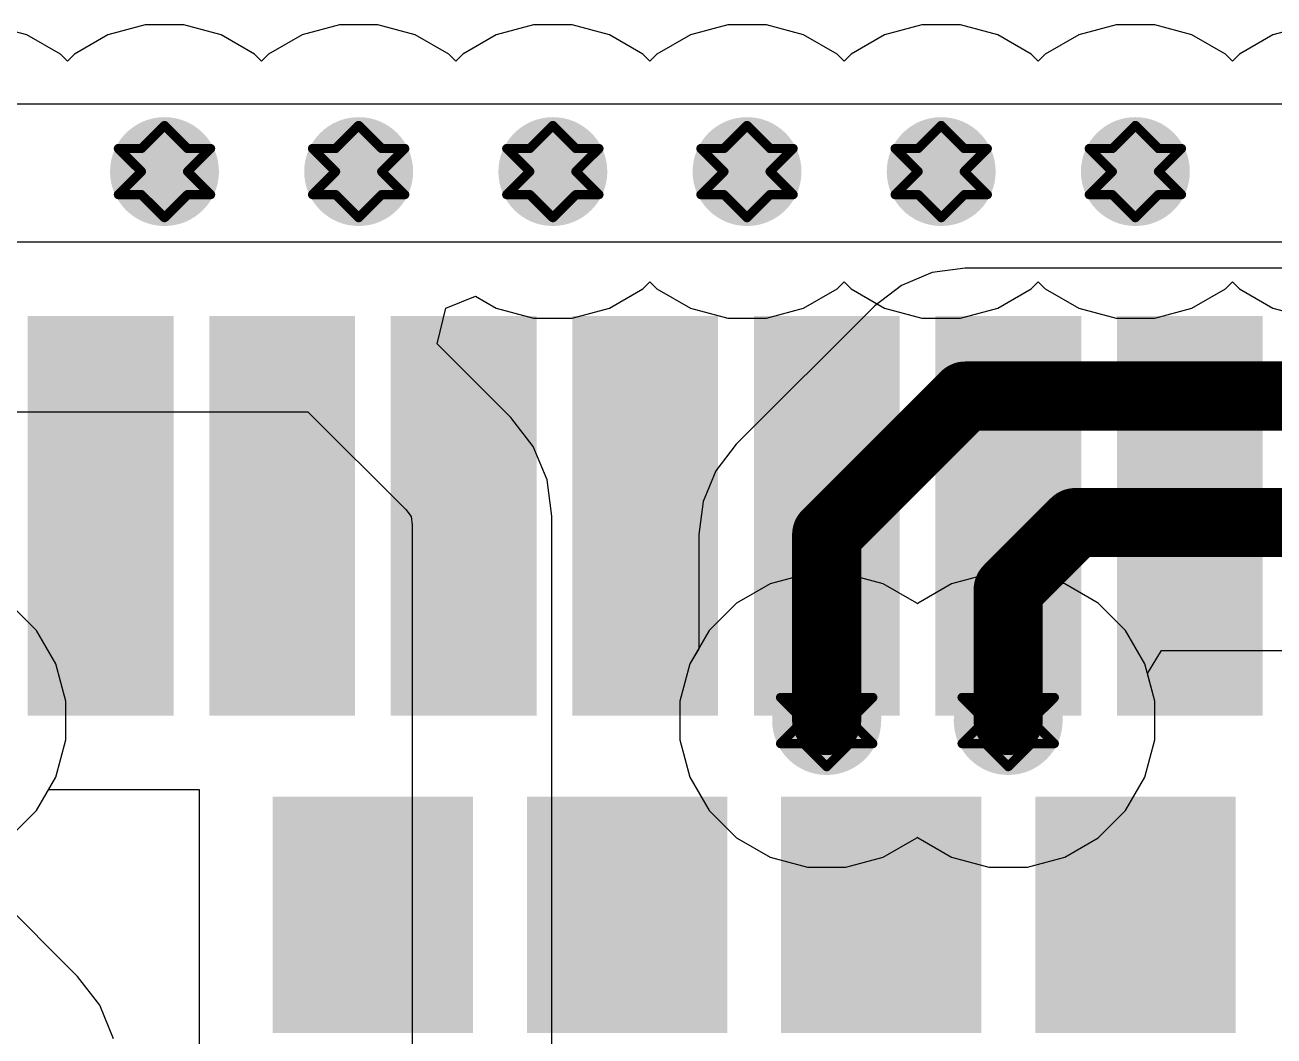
# Model space of a CAD drawing. Header units: inches. Extents: x -3 to 5437, y -3 to 5435.
# Drawn here: x 55.96 to 62.84, y 106.87 to 112.44 of the extents above; entities that cross this region are included whole.
import ezdxf

# ---------------------------------------------------------------- set-up
doc = ezdxf.new("R2010")
doc.units = ezdxf.units.IN
for name, color, linetype in [('Bottom Layer', 5, 'Continuous'), ('Drill Drawing', 1, 'Continuous'), ('GND', 16, 'Continuous'), ('PWR', 76, 'Continuous'), ('Top Layer', 1, 'Continuous'), ('Top Paste', 8, 'Continuous'), ('Top Solder', 216, 'Continuous'), ('Via Holes', 16, 'Continuous')]:
    doc.layers.add(name, color=color, linetype=linetype)

# ---------------------------------------------------------------- blocks, each defined once
blk = doc.blocks.new('A7672E__FASE__76')
at = {"layer": 'Top Layer'}
for points in [[(-11, 1.3), (-11, 0.7), (-13, 0.7), (-13, 1.3)], [(-10.35, 1.15), (-9.25, 1.15), (-9.25, 0.25), (-10.35, 0.25)], [(-11, 0.3), (-11, -0.3), (-13, -0.3), (-13, 0.3)], [(-10.35, -0.25), (-9.25, -0.25), (-9.25, -1.15), (-10.35, -1.15)], [(-11, -0.7), (-11, -1.3), (-13, -1.3), (-13, -0.7)], [(-10.35, -1.65), (-9.25, -1.65), (-9.25, -2.55), (-10.35, -2.55)], [(-11, -1.7), (-11, -2.3), (-13, -2.3), (-13, -1.7)], [(-11, -2.7), (-11, -3.3), (-13, -3.3), (-13, -2.7)], [(-10.35, -3.05), (-9.25, -3.05), (-9.25, -3.95), (-10.35, -3.95)], [(-11, -3.7), (-11, -4.3), (-13, -4.3), (-13, -3.7)], [(-11, -4.7), (-11, -5.3), (-13, -5.3), (-13, -4.7)]]:
    blk.add_hatch(color=1, dxfattribs=at).paths.add_polyline_path(points)
at = {"layer": 'Top Paste'}
for points in [[(-11, 1.3), (-11, 0.7), (-13, 0.7), (-13, 1.3)], [(-10.35, 1.15), (-9.25, 1.15), (-9.25, 0.25), (-10.35, 0.25)], [(-11, 0.3), (-11, -0.3), (-13, -0.3), (-13, 0.3)], [(-10.35, -0.25), (-9.25, -0.25), (-9.25, -1.15), (-10.35, -1.15)], [(-11, -0.7), (-11, -1.3), (-13, -1.3), (-13, -0.7)], [(-10.35, -1.65), (-9.25, -1.65), (-9.25, -2.55), (-10.35, -2.55)], [(-11, -1.7), (-11, -2.3), (-13, -2.3), (-13, -1.7)], [(-11, -2.7), (-11, -3.3), (-13, -3.3), (-13, -2.7)], [(-10.35, -3.05), (-9.25, -3.05), (-9.25, -3.95), (-10.35, -3.95)], [(-11, -3.7), (-11, -4.3), (-13, -4.3), (-13, -3.7)], [(-11, -4.7), (-11, -5.3), (-13, -5.3), (-13, -4.7)]]:
    blk.add_hatch(color=8, dxfattribs=at).paths.add_polyline_path(points)
at = {"layer": 'Top Solder'}
for points in [[(-10.8984, 1.4016), (-10.8984, 0.5984), (-13.1016, 0.5984), (-13.1016, 1.4016)], [(-10.4516, 1.2516), (-9.1484, 1.2516), (-9.1484, 0.1484), (-10.4516, 0.1484)], [(-10.8984, 0.4016), (-10.8984, -0.4016), (-13.1016, -0.4016), (-13.1016, 0.4016)], [(-10.4516, -0.1484), (-9.1484, -0.1484), (-9.1484, -1.2516), (-10.4516, -1.2516)], [(-10.8984, -0.5984), (-10.8984, -1.4016), (-13.1016, -1.4016), (-13.1016, -0.5984)], [(-10.4516, -1.5484), (-9.1484, -1.5484), (-9.1484, -2.6516), (-10.4516, -2.6516)], [(-10.8984, -1.5984), (-10.8984, -2.4016), (-13.1016, -2.4016), (-13.1016, -1.5984)], [(-10.8984, -2.5984), (-10.8984, -3.4016), (-13.1016, -3.4016), (-13.1016, -2.5984)], [(-10.4516, -2.9484), (-9.1484, -2.9484), (-9.1484, -4.0516), (-10.4516, -4.0516)], [(-10.8984, -3.5984), (-10.8984, -4.4016), (-13.1016, -4.4016), (-13.1016, -3.5984)], [(-10.8984, -4.5984), (-10.8984, -5.4016), (-13.1016, -5.4016), (-13.1016, -4.5984)]]:
    blk.add_hatch(color=216, dxfattribs=at).paths.add_polyline_path(points)

msp = doc.modelspace()

# ---------------------------------------------------------------- hatches: boundary and pattern name
at = {"layer": 'Bottom Layer'}
h = msp.add_hatch(color=5, dxfattribs=at)
edge = h.paths.add_edge_path()
edge.add_arc((56.7247, 111.6368), 0.3, 0, 360)
h = msp.add_hatch(color=5, dxfattribs=at)
edge = h.paths.add_edge_path()
edge.add_arc((57.7943, 111.6368), 0.3, 0, 360)
h = msp.add_hatch(color=5, dxfattribs=at)
edge = h.paths.add_edge_path()
edge.add_arc((58.864, 111.6368), 0.3, 0, 360)
h = msp.add_hatch(color=5, dxfattribs=at)
edge = h.paths.add_edge_path()
edge.add_arc((59.9337, 111.6368), 0.3, 0, 360)
h = msp.add_hatch(color=5, dxfattribs=at)
edge = h.paths.add_edge_path()
edge.add_arc((61.0034, 111.6368), 0.3, 0, 360)
h = msp.add_hatch(color=5, dxfattribs=at)
edge = h.paths.add_edge_path()
edge.add_arc((62.073, 111.6368), 0.3, 0, 360)
h = msp.add_hatch(color=5, dxfattribs=at)
edge = h.paths.add_edge_path()
edge.add_arc((60.3724, 108.6113), 0.3, 0, 360)
h = msp.add_hatch(color=5, dxfattribs=at)
edge = h.paths.add_edge_path()
edge.add_arc((61.3724, 108.6113), 0.3, 0, 360)
at = {"layer": 'GND'}
h = msp.add_hatch(color=16, dxfattribs=at)
edge = h.paths.add_edge_path()
edge.add_arc((56.7247, 111.6368), 0.3, 0, 360)
h = msp.add_hatch(color=16, dxfattribs=at)
edge = h.paths.add_edge_path()
edge.add_arc((57.7943, 111.6368), 0.3, 0, 360)
h = msp.add_hatch(color=16, dxfattribs=at)
edge = h.paths.add_edge_path()
edge.add_arc((58.864, 111.6368), 0.3, 0, 360)
h = msp.add_hatch(color=16, dxfattribs=at)
edge = h.paths.add_edge_path()
edge.add_arc((59.9337, 111.6368), 0.3, 0, 360)
h = msp.add_hatch(color=16, dxfattribs=at)
edge = h.paths.add_edge_path()
edge.add_arc((61.0034, 111.6368), 0.3, 0, 360)
h = msp.add_hatch(color=16, dxfattribs=at)
edge = h.paths.add_edge_path()
edge.add_arc((62.073, 111.6368), 0.3, 0, 360)
h = msp.add_hatch(color=16, dxfattribs=at)
edge = h.paths.add_edge_path()
edge.add_arc((60.3724, 108.6113), 0.3, 0, 360)
h = msp.add_hatch(color=16, dxfattribs=at)
edge = h.paths.add_edge_path()
edge.add_arc((61.3724, 108.6113), 0.3, 0, 360)
at = {"layer": 'PWR'}
h = msp.add_hatch(color=76, dxfattribs=at)
edge = h.paths.add_edge_path()
edge.add_arc((56.7247, 111.6368), 0.3, 0, 360)
h = msp.add_hatch(color=76, dxfattribs=at)
edge = h.paths.add_edge_path()
edge.add_arc((57.7943, 111.6368), 0.3, 0, 360)
h = msp.add_hatch(color=76, dxfattribs=at)
edge = h.paths.add_edge_path()
edge.add_arc((58.864, 111.6368), 0.3, 0, 360)
h = msp.add_hatch(color=76, dxfattribs=at)
edge = h.paths.add_edge_path()
edge.add_arc((59.9337, 111.6368), 0.3, 0, 360)
h = msp.add_hatch(color=76, dxfattribs=at)
edge = h.paths.add_edge_path()
edge.add_arc((61.0034, 111.6368), 0.3, 0, 360)
h = msp.add_hatch(color=76, dxfattribs=at)
edge = h.paths.add_edge_path()
edge.add_arc((62.073, 111.6368), 0.3, 0, 360)
h = msp.add_hatch(color=76, dxfattribs=at)
edge = h.paths.add_edge_path()
edge.add_arc((60.3724, 108.6113), 0.3, 0, 360)
h = msp.add_hatch(color=76, dxfattribs=at)
edge = h.paths.add_edge_path()
edge.add_arc((61.3724, 108.6113), 0.3, 0, 360)
at = {"layer": 'Top Layer'}
h = msp.add_hatch(color=1, dxfattribs=at)
edge = h.paths.add_edge_path()
edge.add_arc((56.7247, 111.6368), 0.3, 0, 360)
h = msp.add_hatch(color=1, dxfattribs=at)
edge = h.paths.add_edge_path()
edge.add_arc((57.7943, 111.6368), 0.3, 0, 360)
h = msp.add_hatch(color=1, dxfattribs=at)
edge = h.paths.add_edge_path()
edge.add_arc((58.864, 111.6368), 0.3, 0, 360)
h = msp.add_hatch(color=1, dxfattribs=at)
edge = h.paths.add_edge_path()
edge.add_arc((59.9337, 111.6368), 0.3, 0, 360)
h = msp.add_hatch(color=1, dxfattribs=at)
edge = h.paths.add_edge_path()
edge.add_arc((61.0034, 111.6368), 0.3, 0, 360)
h = msp.add_hatch(color=1, dxfattribs=at)
edge = h.paths.add_edge_path()
edge.add_arc((62.073, 111.6368), 0.3, 0, 360)
for points in [[(60.073, 108.6113), (60.673, 108.6113), (60.673, 109.7401), (60.073, 109.7401)], [(61.073, 108.6113), (61.673, 108.6113), (61.673, 109.7401), (61.073, 109.7401)]]:
    msp.add_hatch(color=1, dxfattribs=at).paths.add_polyline_path(points)
h = msp.add_hatch(color=1, dxfattribs=at)
edge = h.paths.add_edge_path()
edge.add_arc((60.3724, 108.6113), 0.3, 0, 360)
h = msp.add_hatch(color=1, dxfattribs=at)
edge = h.paths.add_edge_path()
edge.add_arc((61.3724, 108.6113), 0.3, 0, 360)
at = {"layer": 'Via Holes'}
h = msp.add_hatch(color=7, dxfattribs=at)
edge = h.paths.add_edge_path()
edge.add_arc((56.7247, 111.6368), 0.15, 0, 360)
h = msp.add_hatch(color=7, dxfattribs=at)
edge = h.paths.add_edge_path()
edge.add_arc((57.7943, 111.6368), 0.15, 0, 360)
h = msp.add_hatch(color=7, dxfattribs=at)
edge = h.paths.add_edge_path()
edge.add_arc((58.864, 111.6368), 0.15, 0, 360)
h = msp.add_hatch(color=7, dxfattribs=at)
edge = h.paths.add_edge_path()
edge.add_arc((59.9337, 111.6368), 0.15, 0, 360)
h = msp.add_hatch(color=7, dxfattribs=at)
edge = h.paths.add_edge_path()
edge.add_arc((61.0034, 111.6368), 0.15, 0, 360)
h = msp.add_hatch(color=7, dxfattribs=at)
edge = h.paths.add_edge_path()
edge.add_arc((62.073, 111.6368), 0.15, 0, 360)
h = msp.add_hatch(color=7, dxfattribs=at)
edge = h.paths.add_edge_path()
edge.add_arc((60.3724, 108.6113), 0.15, 0, 360)
h = msp.add_hatch(color=7, dxfattribs=at)
edge = h.paths.add_edge_path()
edge.add_arc((61.3724, 108.6113), 0.15, 0, 360)

# ---------------------------------------------------------------- linework, layer by layer
at = {"layer": 'Bottom Layer'}
for p, q in [((60.9538, 111.0802), (60.7838, 111.0098)), ((61.1361, 111.1042), (60.9538, 111.0802)), ((65.9727, 111.1042), (61.1361, 111.1042)), ((60.7838, 111.0098), (60.6379, 110.8978)), ((60.6379, 110.8978), (59.8743, 110.1342)), ((59.8743, 110.1342), (59.7623, 109.9883)), ((59.7623, 109.9883), (59.6919, 109.8183)), ((59.6919, 109.8183), (59.6679, 109.636)), ((59.6679, 109.636), (59.6679, 109.007)), ((56.019, 109.1074), (55.8686, 109.2578)), ((56.1254, 108.9232), (56.019, 109.1074)), ((59.6679, 109.007), (59.6195, 108.9232)), ((62.1394, 108.8707), (62.216, 108.9977)), ((62.216, 108.9977), (63.5288, 108.9977)), ((56.1804, 108.7176), (56.1254, 108.9232)), ((59.6195, 108.9232), (59.5644, 108.7176)), ((62.1804, 108.7176), (62.1394, 108.8707)), ((56.1804, 108.5049), (56.1804, 108.7176)), ((59.5644, 108.7176), (59.5644, 108.5049)), ((62.1804, 108.5049), (62.1804, 108.7176)), ((56.1254, 108.2994), (56.1804, 108.5049)), ((59.5644, 108.5049), (59.6195, 108.2994)), ((62.1254, 108.2994), (62.1804, 108.5049)), ((56.019, 108.1152), (56.1254, 108.2994)), ((59.6195, 108.2994), (59.7259, 108.1152)), ((62.019, 108.1152), (62.1254, 108.2994)), ((55.8686, 107.9647), (56.019, 108.1152)), ((59.7259, 108.1152), (59.8763, 107.9647)), ((61.8686, 107.9647), (62.019, 108.1152)), ((59.8763, 107.9647), (60.0606, 107.8583)), ((60.6843, 107.8583), (60.8686, 107.9647)), ((60.8686, 107.9647), (60.8724, 107.9686)), ((60.8724, 107.9686), (60.8763, 107.9647)), ((60.8763, 107.9647), (61.0606, 107.8583)), ((61.6843, 107.8583), (61.8686, 107.9647)), ((60.0606, 107.8583), (60.2661, 107.8033)), ((60.4788, 107.8033), (60.6843, 107.8583)), ((61.0606, 107.8583), (61.2661, 107.8033)), ((61.4788, 107.8033), (61.6843, 107.8583)), ((60.2661, 107.8033), (60.4788, 107.8033)), ((61.2661, 107.8033), (61.4788, 107.8033))]:
    msp.add_line(p, q, dxfattribs=at)
for points in [[(60.3724, 109.636, 0.381, 0.381, 0), (61.1361, 110.3997, 0.381, 0.381, 0)], [(61.1361, 110.3997, 0.381, 0.381, 0), (66.2646, 110.3997, 0.381, 0.381, 0)], [(61.3724, 109.3327, 0.381, 0.381, 0), (61.742, 109.7023, 0.381, 0.381, 0)], [(61.742, 109.7023, 0.381, 0.381, 0), (66.4546, 109.7023, 0.381, 0.381, 0)], [(60.3724, 108.6113, 0.381, 0.381, 0), (60.3724, 109.636, 0.381, 0.381, 0)], [(61.3724, 108.6113, 0.381, 0.381, 0), (61.3724, 109.3327, 0.381, 0.381, 0)]]:
    msp.add_lwpolyline(points, format="xyseb", dxfattribs=at)
for points in [[(61.0409, 110.3997, 0.1905, 0.1905, 1), (61.2314, 110.3997, 0.1905, 0.1905, 1)], [(61.0409, 110.3997, 0.1905, 0.1905, 1), (61.2314, 110.3997, 0.1905, 0.1905, 1)], [(61.6467, 109.7023, 0.1905, 0.1905, 1), (61.8372, 109.7023, 0.1905, 0.1905, 1)], [(61.6467, 109.7023, 0.1905, 0.1905, 1), (61.8372, 109.7023, 0.1905, 0.1905, 1)], [(60.2772, 109.636, 0.1905, 0.1905, 1), (60.4677, 109.636, 0.1905, 0.1905, 1)], [(60.2772, 109.636, 0.1905, 0.1905, 1), (60.4677, 109.636, 0.1905, 0.1905, 1)], [(61.2772, 109.3327, 0.1905, 0.1905, 1), (61.4677, 109.3327, 0.1905, 0.1905, 1)], [(61.2772, 109.3327, 0.1905, 0.1905, 1), (61.4677, 109.3327, 0.1905, 0.1905, 1)], [(60.2772, 108.6113, 0.1905, 0.1905, 1), (60.4677, 108.6113, 0.1905, 0.1905, 1)], [(61.2772, 108.6113, 0.1905, 0.1905, 1), (61.4677, 108.6113, 0.1905, 0.1905, 1)]]:
    msp.add_lwpolyline(points, format="xyseb", close=True, dxfattribs=at)
at = {"layer": 'Drill Drawing'}
for points in [[(56.5977, 111.7638, 0.0508, 0.0508, 0), (56.7247, 111.8908, 0.0508, 0.0508, 0)], [(56.7247, 111.8908, 0.0508, 0.0508, 0), (56.8517, 111.7638, 0.0508, 0.0508, 0)], [(57.6673, 111.7638, 0.0508, 0.0508, 0), (57.7943, 111.8908, 0.0508, 0.0508, 0)], [(57.7943, 111.8908, 0.0508, 0.0508, 0), (57.9213, 111.7638, 0.0508, 0.0508, 0)], [(58.737, 111.7638, 0.0508, 0.0508, 0), (58.864, 111.8908, 0.0508, 0.0508, 0)], [(58.864, 111.8908, 0.0508, 0.0508, 0), (58.991, 111.7638, 0.0508, 0.0508, 0)], [(59.8067, 111.7638, 0.0508, 0.0508, 0), (59.9337, 111.8908, 0.0508, 0.0508, 0)], [(59.9337, 111.8908, 0.0508, 0.0508, 0), (60.0607, 111.7638, 0.0508, 0.0508, 0)], [(60.8764, 111.7638, 0.0508, 0.0508, 0), (61.0034, 111.8908, 0.0508, 0.0508, 0)], [(61.0034, 111.8908, 0.0508, 0.0508, 0), (61.1304, 111.7638, 0.0508, 0.0508, 0)], [(61.946, 111.7638, 0.0508, 0.0508, 0), (62.073, 111.8908, 0.0508, 0.0508, 0)], [(62.073, 111.8908, 0.0508, 0.0508, 0), (62.2, 111.7638, 0.0508, 0.0508, 0)], [(56.4707, 111.7638, 0.0508, 0.0508, 0), (56.5977, 111.6368, 0.0508, 0.0508, 0)], [(56.4707, 111.7638, 0.0508, 0.0508, 0), (56.5977, 111.7638, 0.0508, 0.0508, 0)], [(56.8517, 111.7638, 0.0508, 0.0508, 0), (56.9787, 111.7638, 0.0508, 0.0508, 0)], [(56.8517, 111.6368, 0.0508, 0.0508, 0), (56.9787, 111.7638, 0.0508, 0.0508, 0)], [(57.5403, 111.7638, 0.0508, 0.0508, 0), (57.6673, 111.6368, 0.0508, 0.0508, 0)], [(57.5403, 111.7638, 0.0508, 0.0508, 0), (57.6673, 111.7638, 0.0508, 0.0508, 0)], [(57.9213, 111.7638, 0.0508, 0.0508, 0), (58.0483, 111.7638, 0.0508, 0.0508, 0)], [(57.9213, 111.6368, 0.0508, 0.0508, 0), (58.0483, 111.7638, 0.0508, 0.0508, 0)], [(58.61, 111.7638, 0.0508, 0.0508, 0), (58.737, 111.6368, 0.0508, 0.0508, 0)], [(58.61, 111.7638, 0.0508, 0.0508, 0), (58.737, 111.7638, 0.0508, 0.0508, 0)], [(58.991, 111.7638, 0.0508, 0.0508, 0), (59.118, 111.7638, 0.0508, 0.0508, 0)], [(58.991, 111.6368, 0.0508, 0.0508, 0), (59.118, 111.7638, 0.0508, 0.0508, 0)], [(59.6797, 111.7638, 0.0508, 0.0508, 0), (59.8067, 111.6368, 0.0508, 0.0508, 0)], [(59.6797, 111.7638, 0.0508, 0.0508, 0), (59.8067, 111.7638, 0.0508, 0.0508, 0)], [(60.0607, 111.7638, 0.0508, 0.0508, 0), (60.1877, 111.7638, 0.0508, 0.0508, 0)], [(60.0607, 111.6368, 0.0508, 0.0508, 0), (60.1877, 111.7638, 0.0508, 0.0508, 0)], [(60.7494, 111.7638, 0.0508, 0.0508, 0), (60.8764, 111.6368, 0.0508, 0.0508, 0)], [(60.7494, 111.7638, 0.0508, 0.0508, 0), (60.8764, 111.7638, 0.0508, 0.0508, 0)], [(61.1304, 111.7638, 0.0508, 0.0508, 0), (61.2574, 111.7638, 0.0508, 0.0508, 0)], [(61.1304, 111.6368, 0.0508, 0.0508, 0), (61.2574, 111.7638, 0.0508, 0.0508, 0)], [(61.819, 111.7638, 0.0508, 0.0508, 0), (61.946, 111.6368, 0.0508, 0.0508, 0)], [(61.819, 111.7638, 0.0508, 0.0508, 0), (61.946, 111.7638, 0.0508, 0.0508, 0)], [(62.2, 111.7638, 0.0508, 0.0508, 0), (62.327, 111.7638, 0.0508, 0.0508, 0)], [(62.2, 111.6368, 0.0508, 0.0508, 0), (62.327, 111.7638, 0.0508, 0.0508, 0)], [(56.4707, 111.5098, 0.0508, 0.0508, 0), (56.5977, 111.6368, 0.0508, 0.0508, 0)], [(56.8517, 111.6368, 0.0508, 0.0508, 0), (56.9787, 111.5098, 0.0508, 0.0508, 0)], [(57.5403, 111.5098, 0.0508, 0.0508, 0), (57.6673, 111.6368, 0.0508, 0.0508, 0)], [(57.9213, 111.6368, 0.0508, 0.0508, 0), (58.0483, 111.5098, 0.0508, 0.0508, 0)], [(58.61, 111.5098, 0.0508, 0.0508, 0), (58.737, 111.6368, 0.0508, 0.0508, 0)], [(58.991, 111.6368, 0.0508, 0.0508, 0), (59.118, 111.5098, 0.0508, 0.0508, 0)], [(59.6797, 111.5098, 0.0508, 0.0508, 0), (59.8067, 111.6368, 0.0508, 0.0508, 0)], [(60.0607, 111.6368, 0.0508, 0.0508, 0), (60.1877, 111.5098, 0.0508, 0.0508, 0)], [(60.7494, 111.5098, 0.0508, 0.0508, 0), (60.8764, 111.6368, 0.0508, 0.0508, 0)], [(61.1304, 111.6368, 0.0508, 0.0508, 0), (61.2574, 111.5098, 0.0508, 0.0508, 0)], [(61.819, 111.5098, 0.0508, 0.0508, 0), (61.946, 111.6368, 0.0508, 0.0508, 0)], [(62.2, 111.6368, 0.0508, 0.0508, 0), (62.327, 111.5098, 0.0508, 0.0508, 0)], [(56.4707, 111.5098, 0.0508, 0.0508, 0), (56.5977, 111.5098, 0.0508, 0.0508, 0)], [(56.5977, 111.5098, 0.0508, 0.0508, 0), (56.7247, 111.3828, 0.0508, 0.0508, 0)], [(56.7247, 111.3828, 0.0508, 0.0508, 0), (56.8517, 111.5098, 0.0508, 0.0508, 0)], [(56.8517, 111.5098, 0.0508, 0.0508, 0), (56.9787, 111.5098, 0.0508, 0.0508, 0)], [(57.5403, 111.5098, 0.0508, 0.0508, 0), (57.6673, 111.5098, 0.0508, 0.0508, 0)], [(57.6673, 111.5098, 0.0508, 0.0508, 0), (57.7943, 111.3828, 0.0508, 0.0508, 0)], [(57.7943, 111.3828, 0.0508, 0.0508, 0), (57.9213, 111.5098, 0.0508, 0.0508, 0)], [(57.9213, 111.5098, 0.0508, 0.0508, 0), (58.0483, 111.5098, 0.0508, 0.0508, 0)], [(58.61, 111.5098, 0.0508, 0.0508, 0), (58.737, 111.5098, 0.0508, 0.0508, 0)], [(58.737, 111.5098, 0.0508, 0.0508, 0), (58.864, 111.3828, 0.0508, 0.0508, 0)], [(58.864, 111.3828, 0.0508, 0.0508, 0), (58.991, 111.5098, 0.0508, 0.0508, 0)], [(58.991, 111.5098, 0.0508, 0.0508, 0), (59.118, 111.5098, 0.0508, 0.0508, 0)], [(59.6797, 111.5098, 0.0508, 0.0508, 0), (59.8067, 111.5098, 0.0508, 0.0508, 0)], [(59.8067, 111.5098, 0.0508, 0.0508, 0), (59.9337, 111.3828, 0.0508, 0.0508, 0)], [(59.9337, 111.3828, 0.0508, 0.0508, 0), (60.0607, 111.5098, 0.0508, 0.0508, 0)], [(60.0607, 111.5098, 0.0508, 0.0508, 0), (60.1877, 111.5098, 0.0508, 0.0508, 0)], [(60.7494, 111.5098, 0.0508, 0.0508, 0), (60.8764, 111.5098, 0.0508, 0.0508, 0)], [(60.8764, 111.5098, 0.0508, 0.0508, 0), (61.0034, 111.3828, 0.0508, 0.0508, 0)], [(61.0034, 111.3828, 0.0508, 0.0508, 0), (61.1304, 111.5098, 0.0508, 0.0508, 0)], [(61.1304, 111.5098, 0.0508, 0.0508, 0), (61.2574, 111.5098, 0.0508, 0.0508, 0)], [(61.819, 111.5098, 0.0508, 0.0508, 0), (61.946, 111.5098, 0.0508, 0.0508, 0)], [(61.946, 111.5098, 0.0508, 0.0508, 0), (62.073, 111.3828, 0.0508, 0.0508, 0)], [(62.073, 111.3828, 0.0508, 0.0508, 0), (62.2, 111.5098, 0.0508, 0.0508, 0)], [(62.2, 111.5098, 0.0508, 0.0508, 0), (62.327, 111.5098, 0.0508, 0.0508, 0)], [(60.2454, 108.7383, 0.0508, 0.0508, 0), (60.3724, 108.8653, 0.0508, 0.0508, 0)], [(60.3724, 108.8653, 0.0508, 0.0508, 0), (60.4994, 108.7383, 0.0508, 0.0508, 0)], [(61.2454, 108.7383, 0.0508, 0.0508, 0), (61.3724, 108.8653, 0.0508, 0.0508, 0)], [(61.3724, 108.8653, 0.0508, 0.0508, 0), (61.4994, 108.7383, 0.0508, 0.0508, 0)], [(60.1184, 108.7383, 0.0508, 0.0508, 0), (60.2454, 108.6113, 0.0508, 0.0508, 0)], [(60.1184, 108.7383, 0.0508, 0.0508, 0), (60.2454, 108.7383, 0.0508, 0.0508, 0)], [(60.4994, 108.7383, 0.0508, 0.0508, 0), (60.6264, 108.7383, 0.0508, 0.0508, 0)], [(60.4994, 108.6113, 0.0508, 0.0508, 0), (60.6264, 108.7383, 0.0508, 0.0508, 0)], [(61.1184, 108.7383, 0.0508, 0.0508, 0), (61.2454, 108.6113, 0.0508, 0.0508, 0)], [(61.1184, 108.7383, 0.0508, 0.0508, 0), (61.2454, 108.7383, 0.0508, 0.0508, 0)], [(61.4994, 108.7383, 0.0508, 0.0508, 0), (61.6264, 108.7383, 0.0508, 0.0508, 0)], [(61.4994, 108.6113, 0.0508, 0.0508, 0), (61.6264, 108.7383, 0.0508, 0.0508, 0)], [(60.1184, 108.4843, 0.0508, 0.0508, 0), (60.2454, 108.6113, 0.0508, 0.0508, 0)], [(60.4994, 108.6113, 0.0508, 0.0508, 0), (60.6264, 108.4843, 0.0508, 0.0508, 0)], [(61.1184, 108.4843, 0.0508, 0.0508, 0), (61.2454, 108.6113, 0.0508, 0.0508, 0)], [(61.4994, 108.6113, 0.0508, 0.0508, 0), (61.6264, 108.4843, 0.0508, 0.0508, 0)], [(60.1184, 108.4843, 0.0508, 0.0508, 0), (60.2454, 108.4843, 0.0508, 0.0508, 0)], [(60.2454, 108.4843, 0.0508, 0.0508, 0), (60.3724, 108.3573, 0.0508, 0.0508, 0)], [(60.3724, 108.3573, 0.0508, 0.0508, 0), (60.4994, 108.4843, 0.0508, 0.0508, 0)], [(60.4994, 108.4843, 0.0508, 0.0508, 0), (60.6264, 108.4843, 0.0508, 0.0508, 0)], [(61.1184, 108.4843, 0.0508, 0.0508, 0), (61.2454, 108.4843, 0.0508, 0.0508, 0)], [(61.2454, 108.4843, 0.0508, 0.0508, 0), (61.3724, 108.3573, 0.0508, 0.0508, 0)], [(61.3724, 108.3573, 0.0508, 0.0508, 0), (61.4994, 108.4843, 0.0508, 0.0508, 0)], [(61.4994, 108.4843, 0.0508, 0.0508, 0), (61.6264, 108.4843, 0.0508, 0.0508, 0)]]:
    msp.add_lwpolyline(points, format="xyseb", dxfattribs=at)
for points in [[(56.712, 111.8908, 0.0254, 0.0254, 1), (56.7374, 111.8908, 0.0254, 0.0254, 1)], [(56.712, 111.8908, 0.0254, 0.0254, 1), (56.7374, 111.8908, 0.0254, 0.0254, 1)], [(57.7816, 111.8908, 0.0254, 0.0254, 1), (57.807, 111.8908, 0.0254, 0.0254, 1)], [(57.7816, 111.8908, 0.0254, 0.0254, 1), (57.807, 111.8908, 0.0254, 0.0254, 1)], [(58.8513, 111.8908, 0.0254, 0.0254, 1), (58.8767, 111.8908, 0.0254, 0.0254, 1)], [(58.8513, 111.8908, 0.0254, 0.0254, 1), (58.8767, 111.8908, 0.0254, 0.0254, 1)], [(59.921, 111.8908, 0.0254, 0.0254, 1), (59.9464, 111.8908, 0.0254, 0.0254, 1)], [(59.921, 111.8908, 0.0254, 0.0254, 1), (59.9464, 111.8908, 0.0254, 0.0254, 1)], [(60.9907, 111.8908, 0.0254, 0.0254, 1), (61.0161, 111.8908, 0.0254, 0.0254, 1)], [(60.9907, 111.8908, 0.0254, 0.0254, 1), (61.0161, 111.8908, 0.0254, 0.0254, 1)], [(62.0603, 111.8908, 0.0254, 0.0254, 1), (62.0857, 111.8908, 0.0254, 0.0254, 1)], [(62.0603, 111.8908, 0.0254, 0.0254, 1), (62.0857, 111.8908, 0.0254, 0.0254, 1)], [(56.458, 111.7638, 0.0254, 0.0254, 1), (56.4834, 111.7638, 0.0254, 0.0254, 1)], [(56.458, 111.7638, 0.0254, 0.0254, 1), (56.4834, 111.7638, 0.0254, 0.0254, 1)], [(56.585, 111.7638, 0.0254, 0.0254, 1), (56.6104, 111.7638, 0.0254, 0.0254, 1)], [(56.585, 111.7638, 0.0254, 0.0254, 1), (56.6104, 111.7638, 0.0254, 0.0254, 1)], [(56.839, 111.7638, 0.0254, 0.0254, 1), (56.8644, 111.7638, 0.0254, 0.0254, 1)], [(56.839, 111.7638, 0.0254, 0.0254, 1), (56.8644, 111.7638, 0.0254, 0.0254, 1)], [(56.966, 111.7638, 0.0254, 0.0254, 1), (56.9914, 111.7638, 0.0254, 0.0254, 1)], [(56.966, 111.7638, 0.0254, 0.0254, 1), (56.9914, 111.7638, 0.0254, 0.0254, 1)], [(57.5276, 111.7638, 0.0254, 0.0254, 1), (57.553, 111.7638, 0.0254, 0.0254, 1)], [(57.5276, 111.7638, 0.0254, 0.0254, 1), (57.553, 111.7638, 0.0254, 0.0254, 1)], [(57.6546, 111.7638, 0.0254, 0.0254, 1), (57.68, 111.7638, 0.0254, 0.0254, 1)], [(57.6546, 111.7638, 0.0254, 0.0254, 1), (57.68, 111.7638, 0.0254, 0.0254, 1)], [(57.9086, 111.7638, 0.0254, 0.0254, 1), (57.934, 111.7638, 0.0254, 0.0254, 1)], [(57.9086, 111.7638, 0.0254, 0.0254, 1), (57.934, 111.7638, 0.0254, 0.0254, 1)], [(58.0356, 111.7638, 0.0254, 0.0254, 1), (58.061, 111.7638, 0.0254, 0.0254, 1)], [(58.0356, 111.7638, 0.0254, 0.0254, 1), (58.061, 111.7638, 0.0254, 0.0254, 1)], [(58.5973, 111.7638, 0.0254, 0.0254, 1), (58.6227, 111.7638, 0.0254, 0.0254, 1)], [(58.5973, 111.7638, 0.0254, 0.0254, 1), (58.6227, 111.7638, 0.0254, 0.0254, 1)], [(58.7243, 111.7638, 0.0254, 0.0254, 1), (58.7497, 111.7638, 0.0254, 0.0254, 1)], [(58.7243, 111.7638, 0.0254, 0.0254, 1), (58.7497, 111.7638, 0.0254, 0.0254, 1)], [(58.9783, 111.7638, 0.0254, 0.0254, 1), (59.0037, 111.7638, 0.0254, 0.0254, 1)], [(58.9783, 111.7638, 0.0254, 0.0254, 1), (59.0037, 111.7638, 0.0254, 0.0254, 1)], [(59.1053, 111.7638, 0.0254, 0.0254, 1), (59.1307, 111.7638, 0.0254, 0.0254, 1)], [(59.1053, 111.7638, 0.0254, 0.0254, 1), (59.1307, 111.7638, 0.0254, 0.0254, 1)], [(59.667, 111.7638, 0.0254, 0.0254, 1), (59.6924, 111.7638, 0.0254, 0.0254, 1)], [(59.667, 111.7638, 0.0254, 0.0254, 1), (59.6924, 111.7638, 0.0254, 0.0254, 1)], [(59.794, 111.7638, 0.0254, 0.0254, 1), (59.8194, 111.7638, 0.0254, 0.0254, 1)], [(59.794, 111.7638, 0.0254, 0.0254, 1), (59.8194, 111.7638, 0.0254, 0.0254, 1)], [(60.048, 111.7638, 0.0254, 0.0254, 1), (60.0734, 111.7638, 0.0254, 0.0254, 1)], [(60.048, 111.7638, 0.0254, 0.0254, 1), (60.0734, 111.7638, 0.0254, 0.0254, 1)], [(60.175, 111.7638, 0.0254, 0.0254, 1), (60.2004, 111.7638, 0.0254, 0.0254, 1)], [(60.175, 111.7638, 0.0254, 0.0254, 1), (60.2004, 111.7638, 0.0254, 0.0254, 1)], [(60.7367, 111.7638, 0.0254, 0.0254, 1), (60.7621, 111.7638, 0.0254, 0.0254, 1)], [(60.7367, 111.7638, 0.0254, 0.0254, 1), (60.7621, 111.7638, 0.0254, 0.0254, 1)], [(60.8637, 111.7638, 0.0254, 0.0254, 1), (60.8891, 111.7638, 0.0254, 0.0254, 1)], [(60.8637, 111.7638, 0.0254, 0.0254, 1), (60.8891, 111.7638, 0.0254, 0.0254, 1)], [(61.1177, 111.7638, 0.0254, 0.0254, 1), (61.1431, 111.7638, 0.0254, 0.0254, 1)], [(61.1177, 111.7638, 0.0254, 0.0254, 1), (61.1431, 111.7638, 0.0254, 0.0254, 1)], [(61.2447, 111.7638, 0.0254, 0.0254, 1), (61.2701, 111.7638, 0.0254, 0.0254, 1)], [(61.2447, 111.7638, 0.0254, 0.0254, 1), (61.2701, 111.7638, 0.0254, 0.0254, 1)], [(61.8063, 111.7638, 0.0254, 0.0254, 1), (61.8317, 111.7638, 0.0254, 0.0254, 1)], [(61.8063, 111.7638, 0.0254, 0.0254, 1), (61.8317, 111.7638, 0.0254, 0.0254, 1)], [(61.9333, 111.7638, 0.0254, 0.0254, 1), (61.9587, 111.7638, 0.0254, 0.0254, 1)], [(61.9333, 111.7638, 0.0254, 0.0254, 1), (61.9587, 111.7638, 0.0254, 0.0254, 1)], [(62.1873, 111.7638, 0.0254, 0.0254, 1), (62.2127, 111.7638, 0.0254, 0.0254, 1)], [(62.1873, 111.7638, 0.0254, 0.0254, 1), (62.2127, 111.7638, 0.0254, 0.0254, 1)], [(62.3143, 111.7638, 0.0254, 0.0254, 1), (62.3397, 111.7638, 0.0254, 0.0254, 1)], [(62.3143, 111.7638, 0.0254, 0.0254, 1), (62.3397, 111.7638, 0.0254, 0.0254, 1)], [(56.585, 111.6368, 0.0254, 0.0254, 1), (56.6104, 111.6368, 0.0254, 0.0254, 1)], [(56.585, 111.6368, 0.0254, 0.0254, 1), (56.6104, 111.6368, 0.0254, 0.0254, 1)], [(56.839, 111.6368, 0.0254, 0.0254, 1), (56.8644, 111.6368, 0.0254, 0.0254, 1)], [(56.839, 111.6368, 0.0254, 0.0254, 1), (56.8644, 111.6368, 0.0254, 0.0254, 1)], [(57.6546, 111.6368, 0.0254, 0.0254, 1), (57.68, 111.6368, 0.0254, 0.0254, 1)], [(57.6546, 111.6368, 0.0254, 0.0254, 1), (57.68, 111.6368, 0.0254, 0.0254, 1)], [(57.9086, 111.6368, 0.0254, 0.0254, 1), (57.934, 111.6368, 0.0254, 0.0254, 1)], [(57.9086, 111.6368, 0.0254, 0.0254, 1), (57.934, 111.6368, 0.0254, 0.0254, 1)], [(58.7243, 111.6368, 0.0254, 0.0254, 1), (58.7497, 111.6368, 0.0254, 0.0254, 1)], [(58.7243, 111.6368, 0.0254, 0.0254, 1), (58.7497, 111.6368, 0.0254, 0.0254, 1)], [(58.9783, 111.6368, 0.0254, 0.0254, 1), (59.0037, 111.6368, 0.0254, 0.0254, 1)], [(58.9783, 111.6368, 0.0254, 0.0254, 1), (59.0037, 111.6368, 0.0254, 0.0254, 1)], [(59.794, 111.6368, 0.0254, 0.0254, 1), (59.8194, 111.6368, 0.0254, 0.0254, 1)], [(59.794, 111.6368, 0.0254, 0.0254, 1), (59.8194, 111.6368, 0.0254, 0.0254, 1)], [(60.048, 111.6368, 0.0254, 0.0254, 1), (60.0734, 111.6368, 0.0254, 0.0254, 1)], [(60.048, 111.6368, 0.0254, 0.0254, 1), (60.0734, 111.6368, 0.0254, 0.0254, 1)], [(60.8637, 111.6368, 0.0254, 0.0254, 1), (60.8891, 111.6368, 0.0254, 0.0254, 1)], [(60.8637, 111.6368, 0.0254, 0.0254, 1), (60.8891, 111.6368, 0.0254, 0.0254, 1)], [(61.1177, 111.6368, 0.0254, 0.0254, 1), (61.1431, 111.6368, 0.0254, 0.0254, 1)], [(61.1177, 111.6368, 0.0254, 0.0254, 1), (61.1431, 111.6368, 0.0254, 0.0254, 1)], [(61.9333, 111.6368, 0.0254, 0.0254, 1), (61.9587, 111.6368, 0.0254, 0.0254, 1)], [(61.9333, 111.6368, 0.0254, 0.0254, 1), (61.9587, 111.6368, 0.0254, 0.0254, 1)], [(62.1873, 111.6368, 0.0254, 0.0254, 1), (62.2127, 111.6368, 0.0254, 0.0254, 1)], [(62.1873, 111.6368, 0.0254, 0.0254, 1), (62.2127, 111.6368, 0.0254, 0.0254, 1)], [(56.458, 111.5098, 0.0254, 0.0254, 1), (56.4834, 111.5098, 0.0254, 0.0254, 1)], [(56.458, 111.5098, 0.0254, 0.0254, 1), (56.4834, 111.5098, 0.0254, 0.0254, 1)], [(56.585, 111.5098, 0.0254, 0.0254, 1), (56.6104, 111.5098, 0.0254, 0.0254, 1)], [(56.585, 111.5098, 0.0254, 0.0254, 1), (56.6104, 111.5098, 0.0254, 0.0254, 1)], [(56.839, 111.5098, 0.0254, 0.0254, 1), (56.8644, 111.5098, 0.0254, 0.0254, 1)], [(56.839, 111.5098, 0.0254, 0.0254, 1), (56.8644, 111.5098, 0.0254, 0.0254, 1)], [(56.966, 111.5098, 0.0254, 0.0254, 1), (56.9914, 111.5098, 0.0254, 0.0254, 1)], [(56.966, 111.5098, 0.0254, 0.0254, 1), (56.9914, 111.5098, 0.0254, 0.0254, 1)], [(57.5276, 111.5098, 0.0254, 0.0254, 1), (57.553, 111.5098, 0.0254, 0.0254, 1)], [(57.5276, 111.5098, 0.0254, 0.0254, 1), (57.553, 111.5098, 0.0254, 0.0254, 1)], [(57.6546, 111.5098, 0.0254, 0.0254, 1), (57.68, 111.5098, 0.0254, 0.0254, 1)], [(57.6546, 111.5098, 0.0254, 0.0254, 1), (57.68, 111.5098, 0.0254, 0.0254, 1)], [(57.9086, 111.5098, 0.0254, 0.0254, 1), (57.934, 111.5098, 0.0254, 0.0254, 1)], [(57.9086, 111.5098, 0.0254, 0.0254, 1), (57.934, 111.5098, 0.0254, 0.0254, 1)], [(58.0356, 111.5098, 0.0254, 0.0254, 1), (58.061, 111.5098, 0.0254, 0.0254, 1)], [(58.0356, 111.5098, 0.0254, 0.0254, 1), (58.061, 111.5098, 0.0254, 0.0254, 1)], [(58.5973, 111.5098, 0.0254, 0.0254, 1), (58.6227, 111.5098, 0.0254, 0.0254, 1)], [(58.5973, 111.5098, 0.0254, 0.0254, 1), (58.6227, 111.5098, 0.0254, 0.0254, 1)], [(58.7243, 111.5098, 0.0254, 0.0254, 1), (58.7497, 111.5098, 0.0254, 0.0254, 1)], [(58.7243, 111.5098, 0.0254, 0.0254, 1), (58.7497, 111.5098, 0.0254, 0.0254, 1)], [(58.9783, 111.5098, 0.0254, 0.0254, 1), (59.0037, 111.5098, 0.0254, 0.0254, 1)], [(58.9783, 111.5098, 0.0254, 0.0254, 1), (59.0037, 111.5098, 0.0254, 0.0254, 1)], [(59.1053, 111.5098, 0.0254, 0.0254, 1), (59.1307, 111.5098, 0.0254, 0.0254, 1)], [(59.1053, 111.5098, 0.0254, 0.0254, 1), (59.1307, 111.5098, 0.0254, 0.0254, 1)], [(59.667, 111.5098, 0.0254, 0.0254, 1), (59.6924, 111.5098, 0.0254, 0.0254, 1)], [(59.667, 111.5098, 0.0254, 0.0254, 1), (59.6924, 111.5098, 0.0254, 0.0254, 1)], [(59.794, 111.5098, 0.0254, 0.0254, 1), (59.8194, 111.5098, 0.0254, 0.0254, 1)], [(59.794, 111.5098, 0.0254, 0.0254, 1), (59.8194, 111.5098, 0.0254, 0.0254, 1)], [(60.048, 111.5098, 0.0254, 0.0254, 1), (60.0734, 111.5098, 0.0254, 0.0254, 1)], [(60.048, 111.5098, 0.0254, 0.0254, 1), (60.0734, 111.5098, 0.0254, 0.0254, 1)], [(60.175, 111.5098, 0.0254, 0.0254, 1), (60.2004, 111.5098, 0.0254, 0.0254, 1)], [(60.175, 111.5098, 0.0254, 0.0254, 1), (60.2004, 111.5098, 0.0254, 0.0254, 1)], [(60.7367, 111.5098, 0.0254, 0.0254, 1), (60.7621, 111.5098, 0.0254, 0.0254, 1)], [(60.7367, 111.5098, 0.0254, 0.0254, 1), (60.7621, 111.5098, 0.0254, 0.0254, 1)], [(60.8637, 111.5098, 0.0254, 0.0254, 1), (60.8891, 111.5098, 0.0254, 0.0254, 1)], [(60.8637, 111.5098, 0.0254, 0.0254, 1), (60.8891, 111.5098, 0.0254, 0.0254, 1)], [(61.1177, 111.5098, 0.0254, 0.0254, 1), (61.1431, 111.5098, 0.0254, 0.0254, 1)], [(61.1177, 111.5098, 0.0254, 0.0254, 1), (61.1431, 111.5098, 0.0254, 0.0254, 1)], [(61.2447, 111.5098, 0.0254, 0.0254, 1), (61.2701, 111.5098, 0.0254, 0.0254, 1)], [(61.2447, 111.5098, 0.0254, 0.0254, 1), (61.2701, 111.5098, 0.0254, 0.0254, 1)], [(61.8063, 111.5098, 0.0254, 0.0254, 1), (61.8317, 111.5098, 0.0254, 0.0254, 1)], [(61.8063, 111.5098, 0.0254, 0.0254, 1), (61.8317, 111.5098, 0.0254, 0.0254, 1)], [(61.9333, 111.5098, 0.0254, 0.0254, 1), (61.9587, 111.5098, 0.0254, 0.0254, 1)], [(61.9333, 111.5098, 0.0254, 0.0254, 1), (61.9587, 111.5098, 0.0254, 0.0254, 1)], [(62.1873, 111.5098, 0.0254, 0.0254, 1), (62.2127, 111.5098, 0.0254, 0.0254, 1)], [(62.1873, 111.5098, 0.0254, 0.0254, 1), (62.2127, 111.5098, 0.0254, 0.0254, 1)], [(62.3143, 111.5098, 0.0254, 0.0254, 1), (62.3397, 111.5098, 0.0254, 0.0254, 1)], [(62.3143, 111.5098, 0.0254, 0.0254, 1), (62.3397, 111.5098, 0.0254, 0.0254, 1)], [(56.712, 111.3828, 0.0254, 0.0254, 1), (56.7374, 111.3828, 0.0254, 0.0254, 1)], [(56.712, 111.3828, 0.0254, 0.0254, 1), (56.7374, 111.3828, 0.0254, 0.0254, 1)], [(57.7816, 111.3828, 0.0254, 0.0254, 1), (57.807, 111.3828, 0.0254, 0.0254, 1)], [(57.7816, 111.3828, 0.0254, 0.0254, 1), (57.807, 111.3828, 0.0254, 0.0254, 1)], [(58.8513, 111.3828, 0.0254, 0.0254, 1), (58.8767, 111.3828, 0.0254, 0.0254, 1)], [(58.8513, 111.3828, 0.0254, 0.0254, 1), (58.8767, 111.3828, 0.0254, 0.0254, 1)], [(59.921, 111.3828, 0.0254, 0.0254, 1), (59.9464, 111.3828, 0.0254, 0.0254, 1)], [(59.921, 111.3828, 0.0254, 0.0254, 1), (59.9464, 111.3828, 0.0254, 0.0254, 1)], [(60.9907, 111.3828, 0.0254, 0.0254, 1), (61.0161, 111.3828, 0.0254, 0.0254, 1)], [(60.9907, 111.3828, 0.0254, 0.0254, 1), (61.0161, 111.3828, 0.0254, 0.0254, 1)], [(62.0603, 111.3828, 0.0254, 0.0254, 1), (62.0857, 111.3828, 0.0254, 0.0254, 1)], [(62.0603, 111.3828, 0.0254, 0.0254, 1), (62.0857, 111.3828, 0.0254, 0.0254, 1)], [(60.3597, 108.8653, 0.0254, 0.0254, 1), (60.3851, 108.8653, 0.0254, 0.0254, 1)], [(60.3597, 108.8653, 0.0254, 0.0254, 1), (60.3851, 108.8653, 0.0254, 0.0254, 1)], [(61.3597, 108.8653, 0.0254, 0.0254, 1), (61.3851, 108.8653, 0.0254, 0.0254, 1)], [(61.3597, 108.8653, 0.0254, 0.0254, 1), (61.3851, 108.8653, 0.0254, 0.0254, 1)], [(60.1057, 108.7383, 0.0254, 0.0254, 1), (60.1311, 108.7383, 0.0254, 0.0254, 1)], [(60.1057, 108.7383, 0.0254, 0.0254, 1), (60.1311, 108.7383, 0.0254, 0.0254, 1)], [(60.2327, 108.7383, 0.0254, 0.0254, 1), (60.2581, 108.7383, 0.0254, 0.0254, 1)], [(60.2327, 108.7383, 0.0254, 0.0254, 1), (60.2581, 108.7383, 0.0254, 0.0254, 1)], [(60.4867, 108.7383, 0.0254, 0.0254, 1), (60.5121, 108.7383, 0.0254, 0.0254, 1)], [(60.4867, 108.7383, 0.0254, 0.0254, 1), (60.5121, 108.7383, 0.0254, 0.0254, 1)], [(60.6137, 108.7383, 0.0254, 0.0254, 1), (60.6391, 108.7383, 0.0254, 0.0254, 1)], [(60.6137, 108.7383, 0.0254, 0.0254, 1), (60.6391, 108.7383, 0.0254, 0.0254, 1)], [(61.1057, 108.7383, 0.0254, 0.0254, 1), (61.1311, 108.7383, 0.0254, 0.0254, 1)], [(61.1057, 108.7383, 0.0254, 0.0254, 1), (61.1311, 108.7383, 0.0254, 0.0254, 1)], [(61.2327, 108.7383, 0.0254, 0.0254, 1), (61.2581, 108.7383, 0.0254, 0.0254, 1)], [(61.2327, 108.7383, 0.0254, 0.0254, 1), (61.2581, 108.7383, 0.0254, 0.0254, 1)], [(61.4867, 108.7383, 0.0254, 0.0254, 1), (61.5121, 108.7383, 0.0254, 0.0254, 1)], [(61.4867, 108.7383, 0.0254, 0.0254, 1), (61.5121, 108.7383, 0.0254, 0.0254, 1)], [(61.6137, 108.7383, 0.0254, 0.0254, 1), (61.6391, 108.7383, 0.0254, 0.0254, 1)], [(61.6137, 108.7383, 0.0254, 0.0254, 1), (61.6391, 108.7383, 0.0254, 0.0254, 1)], [(60.2327, 108.6113, 0.0254, 0.0254, 1), (60.2581, 108.6113, 0.0254, 0.0254, 1)], [(60.2327, 108.6113, 0.0254, 0.0254, 1), (60.2581, 108.6113, 0.0254, 0.0254, 1)], [(60.4867, 108.6113, 0.0254, 0.0254, 1), (60.5121, 108.6113, 0.0254, 0.0254, 1)], [(60.4867, 108.6113, 0.0254, 0.0254, 1), (60.5121, 108.6113, 0.0254, 0.0254, 1)], [(61.2327, 108.6113, 0.0254, 0.0254, 1), (61.2581, 108.6113, 0.0254, 0.0254, 1)], [(61.2327, 108.6113, 0.0254, 0.0254, 1), (61.2581, 108.6113, 0.0254, 0.0254, 1)], [(61.4867, 108.6113, 0.0254, 0.0254, 1), (61.5121, 108.6113, 0.0254, 0.0254, 1)], [(61.4867, 108.6113, 0.0254, 0.0254, 1), (61.5121, 108.6113, 0.0254, 0.0254, 1)], [(60.1057, 108.4843, 0.0254, 0.0254, 1), (60.1311, 108.4843, 0.0254, 0.0254, 1)], [(60.1057, 108.4843, 0.0254, 0.0254, 1), (60.1311, 108.4843, 0.0254, 0.0254, 1)], [(60.2327, 108.4843, 0.0254, 0.0254, 1), (60.2581, 108.4843, 0.0254, 0.0254, 1)], [(60.2327, 108.4843, 0.0254, 0.0254, 1), (60.2581, 108.4843, 0.0254, 0.0254, 1)], [(60.4867, 108.4843, 0.0254, 0.0254, 1), (60.5121, 108.4843, 0.0254, 0.0254, 1)], [(60.4867, 108.4843, 0.0254, 0.0254, 1), (60.5121, 108.4843, 0.0254, 0.0254, 1)], [(60.6137, 108.4843, 0.0254, 0.0254, 1), (60.6391, 108.4843, 0.0254, 0.0254, 1)], [(60.6137, 108.4843, 0.0254, 0.0254, 1), (60.6391, 108.4843, 0.0254, 0.0254, 1)], [(61.1057, 108.4843, 0.0254, 0.0254, 1), (61.1311, 108.4843, 0.0254, 0.0254, 1)], [(61.1057, 108.4843, 0.0254, 0.0254, 1), (61.1311, 108.4843, 0.0254, 0.0254, 1)], [(61.2327, 108.4843, 0.0254, 0.0254, 1), (61.2581, 108.4843, 0.0254, 0.0254, 1)], [(61.2327, 108.4843, 0.0254, 0.0254, 1), (61.2581, 108.4843, 0.0254, 0.0254, 1)], [(61.4867, 108.4843, 0.0254, 0.0254, 1), (61.5121, 108.4843, 0.0254, 0.0254, 1)], [(61.4867, 108.4843, 0.0254, 0.0254, 1), (61.5121, 108.4843, 0.0254, 0.0254, 1)], [(61.6137, 108.4843, 0.0254, 0.0254, 1), (61.6391, 108.4843, 0.0254, 0.0254, 1)], [(61.6137, 108.4843, 0.0254, 0.0254, 1), (61.6391, 108.4843, 0.0254, 0.0254, 1)], [(60.3597, 108.3573, 0.0254, 0.0254, 1), (60.3851, 108.3573, 0.0254, 0.0254, 1)], [(60.3597, 108.3573, 0.0254, 0.0254, 1), (60.3851, 108.3573, 0.0254, 0.0254, 1)], [(61.3597, 108.3573, 0.0254, 0.0254, 1), (61.3851, 108.3573, 0.0254, 0.0254, 1)], [(61.3597, 108.3573, 0.0254, 0.0254, 1), (61.3851, 108.3573, 0.0254, 0.0254, 1)]]:
    msp.add_lwpolyline(points, format="xyseb", close=True, dxfattribs=at)
at = {"layer": 'GND'}
for p, q in [((60.2661, 109.4193), (60.0606, 109.3642)), ((60.4788, 109.4193), (60.2661, 109.4193)), ((60.6843, 109.3642), (60.4788, 109.4193)), ((61.2661, 109.4193), (61.0606, 109.3642)), ((61.4788, 109.4193), (61.2661, 109.4193)), ((61.6843, 109.3642), (61.4788, 109.4193)), ((60.0606, 109.3642), (59.8763, 109.2578)), ((60.8686, 109.2578), (60.6843, 109.3642)), ((61.0606, 109.3642), (60.8763, 109.2578)), ((61.8686, 109.2578), (61.6843, 109.3642)), ((56.019, 109.1074), (55.8686, 109.2578)), ((59.8763, 109.2578), (59.7259, 109.1074)), ((60.8724, 109.254), (60.8686, 109.2578)), ((60.8763, 109.2578), (60.8724, 109.254)), ((62.019, 109.1074), (61.8686, 109.2578)), ((56.1254, 108.9232), (56.019, 109.1074)), ((59.7259, 109.1074), (59.6195, 108.9232)), ((62.1254, 108.9232), (62.019, 109.1074)), ((56.1804, 108.7176), (56.1254, 108.9232)), ((59.6195, 108.9232), (59.5644, 108.7176)), ((62.1804, 108.7176), (62.1254, 108.9232)), ((56.1804, 108.5049), (56.1804, 108.7176)), ((59.5644, 108.7176), (59.5644, 108.5049)), ((62.1804, 108.5049), (62.1804, 108.7176)), ((56.1254, 108.2994), (56.1804, 108.5049)), ((59.5644, 108.5049), (59.6195, 108.2994)), ((62.1254, 108.2994), (62.1804, 108.5049)), ((56.019, 108.1152), (56.1254, 108.2994)), ((59.6195, 108.2994), (59.7259, 108.1152)), ((62.019, 108.1152), (62.1254, 108.2994)), ((55.8686, 107.9647), (56.019, 108.1152)), ((59.7259, 108.1152), (59.8763, 107.9647)), ((61.8686, 107.9647), (62.019, 108.1152)), ((59.8763, 107.9647), (60.0606, 107.8583)), ((60.6843, 107.8583), (60.8686, 107.9647)), ((60.8686, 107.9647), (60.8724, 107.9686)), ((60.8724, 107.9686), (60.8763, 107.9647)), ((60.8763, 107.9647), (61.0606, 107.8583)), ((61.6843, 107.8583), (61.8686, 107.9647)), ((60.0606, 107.8583), (60.2661, 107.8033)), ((60.4788, 107.8033), (60.6843, 107.8583)), ((61.0606, 107.8583), (61.2661, 107.8033)), ((61.4788, 107.8033), (61.6843, 107.8583)), ((60.2661, 107.8033), (60.4788, 107.8033)), ((61.2661, 107.8033), (61.4788, 107.8033))]:
    msp.add_line(p, q, dxfattribs=at)
at = {"layer": 'PWR'}
for p, q in [((55.9669, 112.3897), (55.7614, 112.4448)), ((56.6183, 112.4448), (56.4128, 112.3897)), ((56.831, 112.4448), (56.6183, 112.4448)), ((57.0365, 112.3897), (56.831, 112.4448)), ((57.688, 112.4448), (57.4825, 112.3897)), ((57.9007, 112.4448), (57.688, 112.4448)), ((58.1062, 112.3897), (57.9007, 112.4448)), ((58.7576, 112.4448), (58.5521, 112.3897)), ((58.9704, 112.4448), (58.7576, 112.4448)), ((59.1759, 112.3897), (58.9704, 112.4448)), ((59.8273, 112.4448), (59.6218, 112.3897)), ((60.0401, 112.4448), (59.8273, 112.4448)), ((60.2456, 112.3897), (60.0401, 112.4448)), ((60.897, 112.4448), (60.6915, 112.3897)), ((61.1097, 112.4448), (60.897, 112.4448)), ((61.3152, 112.3897), (61.1097, 112.4448)), ((61.9667, 112.4448), (61.7612, 112.3897)), ((62.1794, 112.4448), (61.9667, 112.4448)), ((62.3849, 112.3897), (62.1794, 112.4448)), ((63.0363, 112.4448), (62.8308, 112.3897)), ((56.1511, 112.2833), (55.9669, 112.3897)), ((56.4128, 112.3897), (56.2285, 112.2833)), ((57.2208, 112.2833), (57.0365, 112.3897)), ((57.4825, 112.3897), (57.2982, 112.2833)), ((58.2905, 112.2833), (58.1062, 112.3897)), ((58.5521, 112.3897), (58.3679, 112.2833)), ((59.3601, 112.2833), (59.1759, 112.3897)), ((59.6218, 112.3897), (59.4376, 112.2833)), ((60.4298, 112.2833), (60.2456, 112.3897)), ((60.6915, 112.3897), (60.5072, 112.2833)), ((61.4995, 112.2833), (61.3152, 112.3897)), ((61.7612, 112.3897), (61.5769, 112.2833)), ((62.5692, 112.2833), (62.3849, 112.3897)), ((62.8308, 112.3897), (62.6466, 112.2833)), ((56.1898, 112.2446), (56.1511, 112.2833)), ((56.2285, 112.2833), (56.1898, 112.2446)), ((57.2595, 112.2446), (57.2208, 112.2833)), ((57.2982, 112.2833), (57.2595, 112.2446)), ((58.3292, 112.2446), (58.2905, 112.2833)), ((58.3679, 112.2833), (58.3292, 112.2446)), ((59.3988, 112.2446), (59.3601, 112.2833)), ((59.4376, 112.2833), (59.3988, 112.2446)), ((60.4685, 112.2446), (60.4298, 112.2833)), ((60.5072, 112.2833), (60.4685, 112.2446)), ((61.5382, 112.2446), (61.4995, 112.2833)), ((61.5769, 112.2833), (61.5382, 112.2446)), ((62.6079, 112.2446), (62.5692, 112.2833)), ((62.6466, 112.2833), (62.6079, 112.2446)), ((59.1759, 110.8838), (59.3601, 110.9902)), ((59.3601, 110.9902), (59.3988, 111.0289)), ((59.3988, 111.0289), (59.4376, 110.9902)), ((59.4376, 110.9902), (59.6218, 110.8838)), ((60.2456, 110.8838), (60.4298, 110.9902)), ((60.4298, 110.9902), (60.4685, 111.0289)), ((60.4685, 111.0289), (60.5072, 110.9902)), ((60.5072, 110.9902), (60.6915, 110.8838)), ((61.3152, 110.8838), (61.4995, 110.9902)), ((61.4995, 110.9902), (61.5382, 111.0289)), ((61.5382, 111.0289), (61.5769, 110.9902)), ((61.5769, 110.9902), (61.7612, 110.8838)), ((62.3849, 110.8838), (62.5692, 110.9902)), ((62.5692, 110.9902), (62.6079, 111.0289)), ((62.6079, 111.0289), (62.6466, 110.9902)), ((62.6466, 110.9902), (62.8308, 110.8838)), ((58.2743, 110.8832), (58.4382, 110.9496)), ((58.4382, 110.9496), (58.5521, 110.8838)), ((58.2275, 110.6874), (58.2743, 110.8832)), ((58.5521, 110.8838), (58.7576, 110.8288)), ((58.9704, 110.8288), (59.1759, 110.8838)), ((59.6218, 110.8838), (59.8273, 110.8288)), ((60.0401, 110.8288), (60.2456, 110.8838)), ((60.6915, 110.8838), (60.897, 110.8288)), ((61.1097, 110.8288), (61.3152, 110.8838)), ((61.7612, 110.8838), (61.9667, 110.8288)), ((62.1794, 110.8288), (62.3849, 110.8838)), ((62.8308, 110.8838), (63.0363, 110.8288)), ((58.7576, 110.8288), (58.9704, 110.8288)), ((59.8273, 110.8288), (60.0401, 110.8288)), ((60.897, 110.8288), (61.1097, 110.8288)), ((61.9667, 110.8288), (62.1794, 110.8288)), ((58.6333, 110.2816), (58.2275, 110.6874)), ((54.7078, 110.3131), (57.5149, 110.3131)), ((57.5149, 110.3131), (58.0542, 109.7737)), ((58.7554, 110.1224), (58.6333, 110.2816)), ((58.6333, 110.2816), (58.6333, 110.2816)), ((58.8322, 109.9371), (58.7554, 110.1224)), ((58.8584, 109.7381), (58.8322, 109.9371)), ((58.0542, 109.7737), (58.0835, 109.7355)), ((58.0835, 109.7355), (58.0898, 109.6878)), ((58.0898, 109.6878), (58.0898, 106.5756)), ((58.8584, 106.5756), (58.8584, 109.7381)), ((58.8584, 109.7381), (58.8584, 109.7381)), ((60.2661, 109.4193), (60.0606, 109.3642)), ((60.4788, 109.4193), (60.2661, 109.4193)), ((60.6843, 109.3642), (60.4788, 109.4193)), ((61.2661, 109.4193), (61.0606, 109.3642)), ((61.4788, 109.4193), (61.2661, 109.4193)), ((61.6843, 109.3642), (61.4788, 109.4193)), ((60.0606, 109.3642), (59.8763, 109.2578)), ((60.8686, 109.2578), (60.6843, 109.3642)), ((61.0606, 109.3642), (60.8763, 109.2578)), ((61.8686, 109.2578), (61.6843, 109.3642)), ((59.8763, 109.2578), (59.7259, 109.1074)), ((60.8724, 109.254), (60.8686, 109.2578)), ((60.8763, 109.2578), (60.8724, 109.254)), ((62.019, 109.1074), (61.8686, 109.2578)), ((59.7259, 109.1074), (59.6195, 108.9232)), ((62.1254, 108.9232), (62.019, 109.1074)), ((59.6195, 108.9232), (59.5644, 108.7176)), ((62.1804, 108.7176), (62.1254, 108.9232)), ((59.5644, 108.7176), (59.5644, 108.5049)), ((62.1804, 108.5049), (62.1804, 108.7176)), ((59.5644, 108.5049), (59.6195, 108.2994)), ((62.1254, 108.2994), (62.1804, 108.5049)), ((59.6195, 108.2994), (59.7259, 108.1152)), ((62.019, 108.1152), (62.1254, 108.2994)), ((59.7259, 108.1152), (59.8763, 107.9647)), ((61.8686, 107.9647), (62.019, 108.1152)), ((59.8763, 107.9647), (60.0606, 107.8583)), ((60.6843, 107.8583), (60.8686, 107.9647)), ((60.8686, 107.9647), (60.8724, 107.9686)), ((60.8724, 107.9686), (60.8763, 107.9647)), ((60.8763, 107.9647), (61.0606, 107.8583)), ((61.6843, 107.8583), (61.8686, 107.9647)), ((60.0606, 107.8583), (60.2661, 107.8033)), ((60.4788, 107.8033), (60.6843, 107.8583)), ((61.0606, 107.8583), (61.2661, 107.8033)), ((61.4788, 107.8033), (61.6843, 107.8583)), ((60.2661, 107.8033), (60.4788, 107.8033)), ((61.2661, 107.8033), (61.4788, 107.8033))]:
    msp.add_line(p, q, dxfattribs=at)
at = {"layer": 'Top Layer'}
for p, q in [((52.7685, 112.0107), (62.9379, 112.0107)), ((68.181, 111.2481), (53.565, 111.2481)), ((56.019, 108.1152), (56.0865, 108.2321)), ((56.0865, 108.2321), (56.915, 108.2321)), ((56.915, 108.2321), (56.915, 106.4821)), ((55.8686, 107.9647), (56.019, 108.1152)), ((56.2457, 107.2015), (55.7045, 107.7426)), ((56.2457, 107.2014), (56.2457, 107.2015)), ((56.3678, 107.0423), (56.2457, 107.2014)), ((56.4446, 106.8569), (56.3678, 107.0423))]:
    msp.add_line(p, q, dxfattribs=at)
for points in [[(54.373, 107.9871, 0.508, 0.508, 0), (55.7022, 106.658, 0.508, 0.508, 0)], [(55.7022, 103.9622, 0.508, 0.508, 0), (55.7022, 106.658, 0.508, 0.508, 0)]]:
    msp.add_lwpolyline(points, format="xyseb", dxfattribs=at)
msp.add_lwpolyline([(55.5752, 106.658, 0.254, 0.254, 1), (55.8292, 106.658, 0.254, 0.254, 1)], format="xyseb", close=True, dxfattribs=at)
msp.add_lwpolyline([(55.5752, 106.658, 0.254, 0.254, 1), (55.8292, 106.658, 0.254, 0.254, 1)], format="xyseb", close=True, dxfattribs=at)

# ---------------------------------------------------------------- block references
at = {"rotation": 270}
msp.add_blockref('A7672E__FASE__76', (61.373, 97.7401), dxfattribs=at)

doc.saveas('drawing.dxf')
